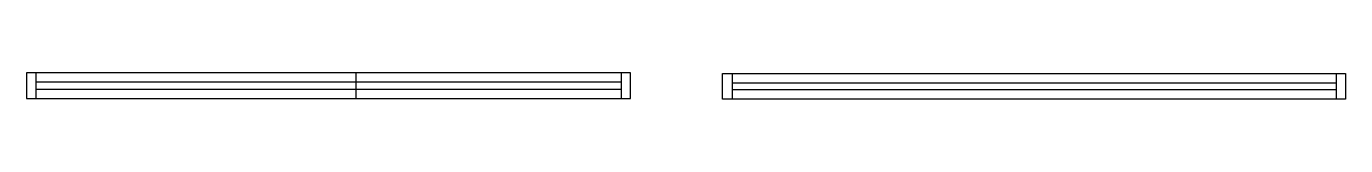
# Model space of a CAD drawing. Header units: metres. Extents: x 3437 to 4413, y -449 to -430.
import ezdxf

# ---------------------------------------------------------------- set-up
doc = ezdxf.new("R2010")
doc.units = ezdxf.units.M
doc.layers.add('Painéis', color=7, linetype='Continuous')
doc.layers.add('SARR_2.2x7', color=7, linetype='Continuous')

msp = doc.modelspace()

# ---------------------------------------------------------------- linework, layer by layer
at = {"layer": 'Painéis', "color": 7, "lineweight": 25}
msp.add_line((3680.89, -448.91), (3680.89, -429.91), dxfattribs=at)
for points in [[(3436.89, -429.91), (3436.89, -448.91), (3883.89, -448.91), (3883.89, -429.91), (3436.89, -429.91)], [(4196.08, -449.41), (3952.08, -449.41), (3952.08, -430.41), (4196.08, -430.41)], [(4196.08, -430.41), (4413.08, -430.41), (4413.08, -449.41), (4196.08, -449.41)]]:
    msp.add_lwpolyline(points, dxfattribs=at)
at = {"layer": 'SARR_2.2x7', "color": 7, "lineweight": 25}
for p, q in [((3443.89, -429.91), (3443.89, -448.91)), ((3680.89, -436.91), (3443.89, -436.91)), ((3876.89, -436.91), (3680.89, -436.91)), ((3876.89, -429.91), (3876.89, -448.91)), ((3959.08, -430.41), (3959.08, -449.41)), ((3959.08, -437.41), (4196.08, -437.41)), ((4196.08, -437.41), (4406.08, -437.41)), ((4406.08, -430.41), (4406.08, -449.41)), ((3443.89, -441.91), (3680.89, -441.91)), ((3680.89, -441.91), (3876.89, -441.91)), ((4196.08, -442.41), (3959.08, -442.41)), ((4406.08, -442.41), (4196.08, -442.41))]:
    msp.add_line(p, q, dxfattribs=at)

doc.saveas('drawing.dxf')
